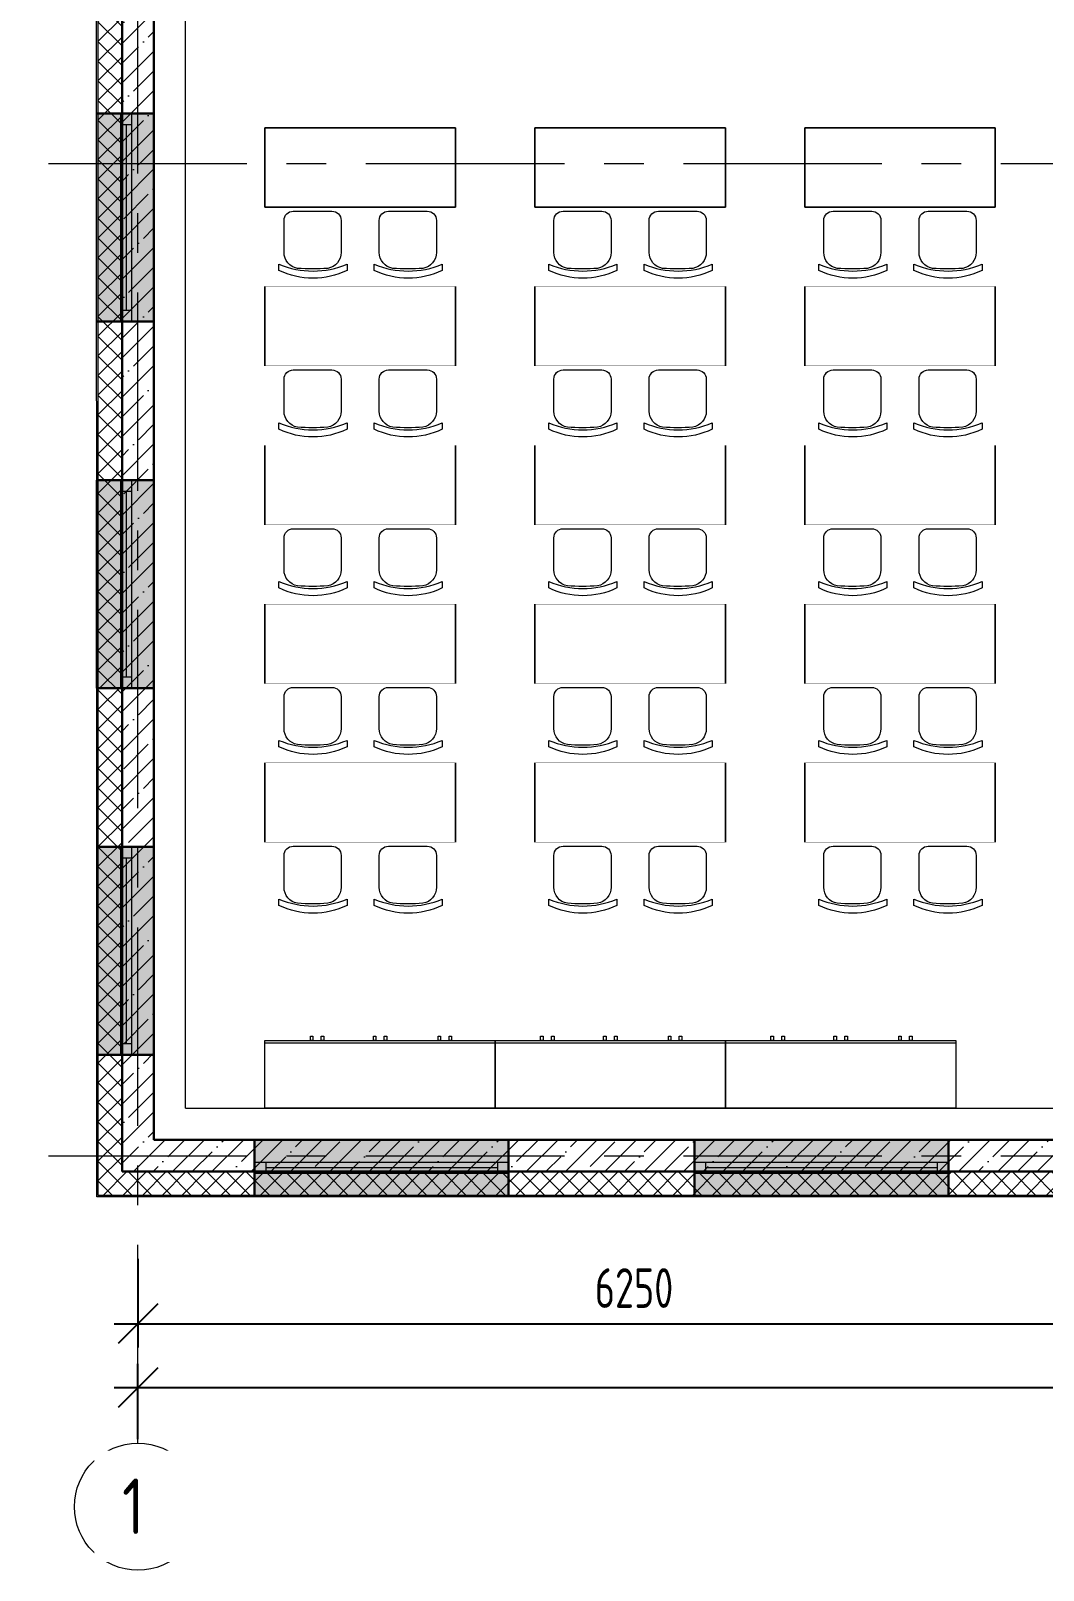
# Model space of a CAD drawing. Header units: millimetres. Extents: x -13407 to 93998, y -2611 to 109271.
# Drawn here: x -675 to 5702, y -2611 to 7087 of the extents above; entities that cross this region are included whole.
import ezdxf

# ---------------------------------------------------------------- set-up
doc = ezdxf.new("R2010")
doc.units = ezdxf.units.MM
doc.linetypes.add('CENTER', pattern=[2, 1.25, -0.25, 0.25, -0.25])
for name, color, linetype, lineweight in [('АР_Навесной фасад', 5, 'Continuous', 5), ('АР_Окна БЛОК', 250, 'Continuous', 13), ('АР_Оси', 193, 'Continuous', 9), ('АР_Оси размеры', 164, 'Continuous', 9), ('АР_Подоконники', 163, 'Continuous', 9), ('АР_Сущ Несущая стена', 202, 'Continuous', 30), ('АР_Утеплитель', 250, 'Continuous', 9), ('АР_Штриховка монолит', 250, 'Continuous', 9), ('ТХ_мебель передв', 250, 'Continuous', 13)]:
    doc.layers.add(name, color=color, linetype=linetype, lineweight=lineweight)
doc.styles.add('ГОСТ 2.304', font='isocpeur.ttf', dxfattribs={"width": 0.7})
doc.dimstyles.new('СПДС', dxfattribs={"dimscale": 100, "dimtxt": 2.5, "dimasz": 2.5, "dimexe": 1.5, "dimexo": 0, "dimgap": 1, "dimtad": 1, "dimdec": 0, "dimrnd": 1, "dimtxsty": 'ГОСТ 2.304', "dimblk": 'OBLIQUE', "dimcen": 2.5, "dimdle": 1.5, "dimadec": 0, "dimazin": 2, "dimtfac": 0.75, "dimtdec": 0, "dimtmove": 1, "dimatfit": 3, "dimfxl": 1, "dimtolj": 1, "dimarcsym": 1})

# ---------------------------------------------------------------- blocks, each defined once
blk = doc.blocks.new('*U156')
h = blk.add_hatch(color=253)
h.dxf.hatch_style = 1
h.paths.add_polyline_path([(-1600, -140), (0, -140), (0, 220), (-1600, 220)])
at = {"color": 253, "lineweight": 30}
for p, q in [((-1600, -140), (-1600, 220)), ((0, -140), (0, 220))]:
    blk.add_line(p, q, dxfattribs=at)
at = {"color": 253}
for p, q in [((0, 220), (-1600, 220)), ((-1600, 70), (0, 70)), ((-1600, 0), (0, 0)), ((-1530, 0), (-1530, 70)), ((-1530, 35), (-70, 35)), ((-70, 0), (-70, 70)), ((-1600, -140), (0, -140)), ((-1600, -140), (-1600, -140)), ((-1600, -140), (-1600, -140)), ((0, -140), (0, -140)), ((0, -140), (0, -140))]:
    blk.add_line(p, q, dxfattribs=at)
blk = doc.blocks.new('*U157')
h = blk.add_hatch(color=253)
h.dxf.hatch_style = 1
h.paths.add_polyline_path([(-1600, -140), (0, -140), (0, 220), (-1600, 220)])
at = {"color": 253, "lineweight": 30}
for p, q in [((-1600, -140), (-1600, 220)), ((0, -140), (0, 220))]:
    blk.add_line(p, q, dxfattribs=at)
at = {"color": 253}
for p, q in [((0, 220), (-1600, 220)), ((-1600, 70), (0, 70)), ((-1600, 0), (0, 0)), ((-1530, 0), (-1530, 70)), ((-1530, 35), (-70, 35)), ((-70, 0), (-70, 70)), ((-1600, -140), (0, -140)), ((-1600, -140), (-1600, -140)), ((-1600, -140), (-1600, -140)), ((0, -140), (0, -140)), ((0, -140), (0, -140))]:
    blk.add_line(p, q, dxfattribs=at)
blk = doc.blocks.new('*U129')
h = blk.add_hatch(color=253)
h.dxf.hatch_style = 1
h.paths.add_polyline_path([(-1310, 140), (0, 140), (0, -220), (-1310, -220)])
at = {"color": 253, "lineweight": 30}
for p, q in [((-1310, 140), (-1310, -220)), ((0, 140), (0, -220))]:
    blk.add_line(p, q, dxfattribs=at)
at = {"color": 253}
for p, q in [((-1310, 140), (0, 140)), ((-1310, 140), (-1310, 140)), ((-1310, 140), (-1310, 140)), ((0, 140), (0, 140)), ((0, 140), (0, 140)), ((-1310, 0), (0, 0)), ((-1310, -70), (0, -70)), ((-1240, 0), (-1240, -70)), ((-1240, -35), (-70, -35)), ((-70, 0), (-70, -70)), ((0, -220), (-1310, -220))]:
    blk.add_line(p, q, dxfattribs=at)
blk = doc.blocks.new('*U130')
h = blk.add_hatch(color=253)
h.dxf.hatch_style = 1
h.paths.add_polyline_path([(-1310, 140), (0, 140), (0, -220), (-1310, -220)])
at = {"color": 253, "lineweight": 30}
for p, q in [((-1310, 140), (-1310, -220)), ((0, 140), (0, -220))]:
    blk.add_line(p, q, dxfattribs=at)
at = {"color": 253}
for p, q in [((-1310, 140), (0, 140)), ((-1310, 140), (-1310, 140)), ((-1310, 140), (-1310, 140)), ((0, 140), (0, 140)), ((0, 140), (0, 140)), ((-1310, 0), (0, 0)), ((-1310, -70), (0, -70)), ((-1240, 0), (-1240, -70)), ((-1240, -35), (-70, -35)), ((-70, 0), (-70, -70)), ((0, -220), (-1310, -220))]:
    blk.add_line(p, q, dxfattribs=at)
blk = doc.blocks.new('*U103')
h = blk.add_hatch(color=253)
h.dxf.hatch_style = 1
h.paths.add_polyline_path([(-1310, 140), (0, 140), (0, -220), (-1310, -220)])
at = {"color": 253, "lineweight": 30}
for p, q in [((-1310, 140), (-1310, -220)), ((0, 140), (0, -220))]:
    blk.add_line(p, q, dxfattribs=at)
at = {"color": 253}
for p, q in [((-1310, 140), (0, 140)), ((-1310, 140), (-1310, 140)), ((-1310, 140), (-1310, 140)), ((0, 140), (0, 140)), ((0, 140), (0, 140)), ((-1310, 0), (0, 0)), ((-1310, -70), (0, -70)), ((-1240, 0), (-1240, -70)), ((-1240, -35), (-70, -35)), ((-70, 0), (-70, -70)), ((0, -220), (-1310, -220))]:
    blk.add_line(p, q, dxfattribs=at)
blk = doc.blocks.new('_Oblique')
at = {"color": 253, "linetype": 'ByBlock', "lineweight": -2}
blk.add_line((-0.5, -0.5), (0.5, 0.5), dxfattribs=at)
blk = doc.blocks.new('*D168')
at = {"layer": 'АР_Оси размеры', "color": 253, "lineweight": -2, "ltscale": 100, "transparency": 16777216}
for p, q in [((0, -648.7), (0, -1208.6)), ((6250, -648.7), (6250, -1208.6)), ((-150, -1058.6), (6400, -1058.6))]:
    blk.add_line(p, q, dxfattribs=at)
at = {"layer": 'АР_Оси размеры', "color": 253, "lineweight": -2, "ltscale": 100, "transparency": 16777216, "xscale": 250, "yscale": 250, "zscale": 250, "rotation": 180}
blk.add_blockref('_Oblique', (0, -1058.6), dxfattribs=at)
at = {"layer": 'АР_Оси размеры', "color": 253, "lineweight": -2, "ltscale": 100, "transparency": 16777216, "xscale": 250, "yscale": 250, "zscale": 250}
blk.add_blockref('_Oblique', (6250, -1058.6), dxfattribs=at)
at = {"layer": 'АР_Оси размеры', "color": 253, "ltscale": 100, "transparency": 16777216, "insert": (3125, -833.6), "char_height": 250, "attachment_point": 5, "style": 'ГОСТ 2.304'}
blk.add_mtext('\\A1;6250', dxfattribs=at)
blk = doc.blocks.new('*D199')
at = {"layer": 'АР_Оси размеры', "color": 253, "lineweight": -2, "ltscale": 100, "transparency": 16777216}
for p, q in [((0, -1786.3), (0, -1310.7)), ((68415, -1786.3), (68415, -1310.7)), ((-150, -1460.7), (68565, -1460.7))]:
    blk.add_line(p, q, dxfattribs=at)
at = {"layer": 'АР_Оси размеры', "color": 253, "lineweight": -2, "ltscale": 100, "transparency": 16777216, "xscale": 250, "yscale": 250, "zscale": 250, "rotation": 180}
blk.add_blockref('_Oblique', (0, -1460.7), dxfattribs=at)
at = {"layer": 'АР_Оси размеры', "color": 253, "lineweight": -2, "ltscale": 100, "transparency": 16777216, "xscale": 250, "yscale": 250, "zscale": 250}
blk.add_blockref('_Oblique', (68415, -1460.7), dxfattribs=at)
at = {"layer": 'АР_Оси размеры', "color": 253, "ltscale": 100, "transparency": 16777216, "insert": (34207.5, -1235.7), "char_height": 250, "attachment_point": 5, "style": 'ГОСТ 2.304'}
blk.add_mtext('\\A1;68415', dxfattribs=at)
blk = doc.blocks.new('тумба под доской')
at = {"color": 253}
for points in [[(-1450.6, -426.2), (0, -426.2), (0, 0), (-1450.6, 0)], [(-1164.7, -452.7), (-1148.9, -452.7), (-1148.9, -426.2), (-1164.7, -426.2)], [(-1095.9, -452.7), (-1080, -452.7), (-1080, -426.2), (-1095.9, -426.2)], [(-767.7, -452.7), (-751.8, -452.7), (-751.8, -426.2), (-767.7, -426.2)], [(-698.8, -452.7), (-683, -452.7), (-683, -426.2), (-698.8, -426.2)], [(-360, -452.7), (-344.1, -452.7), (-344.1, -426.2), (-360, -426.2)], [(-291.2, -452.7), (-275.3, -452.7), (-275.3, -426.2), (-291.2, -426.2)]]:
    blk.add_lwpolyline(points, close=True, dxfattribs=at)
blk.add_lwpolyline([(-1450.6, -410.3), (0, -410.3)], dxfattribs=at)
blk = doc.blocks.new('У018')
at = {"layer": 'ТХ_мебель передв', "color": 253, "ltscale": 100, "const_width": 2}
blk.add_lwpolyline([(94750.1, 82280.2), (95250.1, 82280.2), (95250.1, 81080.2), (94750.1, 81080.2)], close=True, dxfattribs=at)
blk = doc.blocks.new('Стул парты')
at = {"color": 253}
for points in [[(-95.3, -360, -0.36493), (-180, -259.4), (-180, -58.2, -0.414078), (-121.8, 0), (121.8, 0, -0.414078), (180, -58.2), (180, -259.4, -0.36493), (95.3, -360, -0.041656)], [(-211.8, -333.5, 0.203875), (217.1, -333.5), (217.1, -373.5, -0.227009), (-211.8, -373.5)]]:
    blk.add_lwpolyline(points, format="xyb", close=True, dxfattribs=at)

msp = doc.modelspace()

# ---------------------------------------------------------------- hatches: boundary and pattern name
at = {"layer": 'АР_Утеплитель', "ltscale": 100}
h = msp.add_hatch(dxfattribs=at)
h.set_pattern_fill('ANSI37', color=253, scale=700)
h.set_pattern_definition([(45, (-945096.63, 49153.53), (-61.871843, 61.871843), []), (135, (-945096.63, 49153.53), (-61.871843, -61.871843), [])])
h.paths.add_polyline_path([(-100, 9610), (6250, 9610), (6250, 27480), (11889.8, 27480), (11889.8, 27630), (6100, 27630), (6100, 9760), (-250, 9760), (-250, -250), (13150, -250), (13150, 6100), (21270, 6100), (21270, 11290), (29537.4, 11290), (29537.4, 11040), (29687.4, 11040), (29687.4, 11440), (21120, 11440), (21120, 6250), (13000, 6250), (13000, -100), (-100, -100)])
at = {"layer": 'АР_Штриховка монолит', "ltscale": 100}
h = msp.add_hatch(dxfattribs=at)
h.set_pattern_fill('ANSI35', color=253, scale=700)
h.set_pattern_definition([(45, (-944996.7, 49831.52), (-123.743687, 123.743687), []), (45, (-944872.95, 49831.52), (-123.743687, 123.743687), [218.75, -43.75, 0, -43.75])])
h.paths.add_polyline_path([(100, 9410), (-100, 9410), (-100, -100), (12053.2, -100), (12053.2, 100), (100, 100)])

# ---------------------------------------------------------------- linework, layer by layer
at = {"layer": 'АР_Навесной фасад', "color": 253, "ltscale": 100}
for points in [[(-260, -260), (-260.4, 9770)], [(-250, -250), (-250.4, 9760)], [(13160, -260), (-260, -260)], [(13150, -250), (-250, -250)]]:
    msp.add_lwpolyline(points, dxfattribs=at)
at = {"layer": 'АР_Оси', "color": 253, "linetype": 'CENTER', "ltscale": 1000}
for p, q in [((0, -1811.3), (0, 12666.9)), ((-12563.8, 6250), (71033.4, 6250)), ((-12563.8, 0), (71033.4, 0))]:
    msp.add_line(p, q, dxfattribs=at)
at = {"layer": 'АР_Оси', "color": 253, "ltscale": 0.5}
msp.add_circle((0, -2211.3), 400, dxfattribs=at)
at = {"layer": 'АР_Подоконники', "color": 253, "ltscale": 100}
for q in [(300, 9410), (6250, 300)]:
    msp.add_line((300, 300), q, dxfattribs=at)
at = {"layer": 'АР_Сущ Несущая стена', "color": 253, "ltscale": 100}
for p, q in [((-100, -100), (-100, 9610)), ((100, 100), (100, 9410)), ((100, 100), (12800, 100)), ((-100, -100), (13000, -100))]:
    msp.add_line(p, q, dxfattribs=at)
at = {"layer": 'ТХ_мебель передв', "color": 253}
for p, q in [((1400, 6475.1), (800, 6475.1)), ((800, 6475.1), (800, 5975.1)), ((800, 5975.1), (800, 6475.1)), ((800, 6475.1), (1400, 6475.1)), ((1400, 6475.1), (800, 6475.1)), ((800, 6475.1), (800, 5975.1)), ((800, 5975.1), (800, 6475.1)), ((800, 6475.1), (1400, 6475.1)), ((2000, 6475.1), (1400, 6475.1)), ((2000, 6475.1), (1400, 6475.1)), ((1400, 6475.1), (2000, 6475.1)), ((2000, 6475.1), (1400, 6475.1)), ((2000, 6475.1), (1400, 6475.1)), ((1400, 6475.1), (2000, 6475.1)), ((2000, 5975.1), (2000, 6475.1)), ((2000, 5975.1), (2000, 6475.1)), ((2000, 6475.1), (2000, 5975.1)), ((2000, 5975.1), (2000, 6475.1)), ((2000, 5975.1), (2000, 6475.1)), ((2000, 6475.1), (2000, 5975.1)), ((2500, 6475.1), (2500, 5975.1)), ((2500, 6475.1), (2500, 5975.1)), ((2500, 5975.1), (2500, 6475.1)), ((3100, 6475.1), (2500, 6475.1)), ((3100, 6475.1), (2500, 6475.1)), ((2500, 6475.1), (3100, 6475.1)), ((2500, 6475.1), (2500, 5975.1)), ((2500, 6475.1), (2500, 5975.1)), ((2500, 5975.1), (2500, 6475.1)), ((3700, 6475.1), (3100, 6475.1)), ((3700, 6475.1), (3100, 6475.1)), ((3100, 6475.1), (3700, 6475.1)), ((3700, 5975.1), (3700, 6475.1)), ((3700, 5975.1), (3700, 6475.1)), ((3700, 6475.1), (3700, 5975.1)), ((3700, 5975.1), (3700, 6475.1)), ((3700, 5975.1), (3700, 6475.1)), ((3700, 6475.1), (3700, 5975.1)), ((4800, 6475.1), (4200, 6475.1)), ((4200, 6475.1), (4200, 5975.1)), ((4800, 6475.1), (4200, 6475.1)), ((4200, 6475.1), (4200, 5975.1)), ((4200, 5975.1), (4200, 6475.1)), ((4200, 6475.1), (4800, 6475.1)), ((4800, 6475.1), (4200, 6475.1)), ((4200, 6475.1), (4200, 5975.1)), ((4800, 6475.1), (4200, 6475.1)), ((4200, 6475.1), (4200, 5975.1)), ((4200, 5975.1), (4200, 6475.1)), ((4200, 6475.1), (4800, 6475.1)), ((5400, 6475.1), (4800, 6475.1)), ((5400, 6475.1), (4800, 6475.1)), ((4800, 6475.1), (5400, 6475.1)), ((5400, 6475.1), (4800, 6475.1)), ((5400, 6475.1), (4800, 6475.1)), ((4800, 6475.1), (5400, 6475.1)), ((5400, 5975.1), (5400, 6475.1)), ((5400, 5975.1), (5400, 6475.1)), ((5400, 6475.1), (5400, 5975.1)), ((5400, 5975.1), (5400, 6475.1)), ((5400, 5975.1), (5400, 6475.1)), ((5400, 6475.1), (5400, 5975.1)), ((800, 5975.1), (1400, 5975.1)), ((1400, 5975.1), (800, 5975.1)), ((1400, 5975.1), (2000, 5975.1)), ((1400, 5975.1), (2000, 5975.1)), ((2000, 5975.1), (1400, 5975.1)), ((2500, 5975.1), (3100, 5975.1)), ((2500, 5975.1), (3100, 5975.1)), ((3100, 5975.1), (2500, 5975.1)), ((3100, 5975.1), (3700, 5975.1)), ((3100, 5975.1), (3700, 5975.1)), ((3700, 5975.1), (3100, 5975.1)), ((4200, 5975.1), (4800, 5975.1)), ((4200, 5975.1), (4800, 5975.1)), ((4800, 5975.1), (4200, 5975.1)), ((4800, 5975.1), (5400, 5975.1)), ((4800, 5975.1), (5400, 5975.1)), ((5400, 5975.1), (4800, 5975.1)), ((800, 5475.1), (800, 4975.1)), ((800, 5475.1), (800, 4975.1)), ((800, 4975.1), (800, 5475.1)), ((2000, 4975.1), (2000, 5475.1)), ((2000, 4975.1), (2000, 5475.1)), ((2000, 5475.1), (2000, 4975.1)), ((2500, 5475.1), (2500, 4975.1)), ((2500, 5475.1), (2500, 4975.1)), ((2500, 4975.1), (2500, 5475.1)), ((3700, 4975.1), (3700, 5475.1)), ((3700, 4975.1), (3700, 5475.1)), ((3700, 5475.1), (3700, 4975.1)), ((4200, 5475.1), (4200, 4975.1)), ((4200, 5475.1), (4200, 4975.1)), ((4200, 4975.1), (4200, 5475.1)), ((5400, 4975.1), (5400, 5475.1)), ((5400, 4975.1), (5400, 5475.1)), ((5400, 5475.1), (5400, 4975.1)), ((800, 4475.1), (800, 3975.1)), ((800, 4475.1), (800, 3975.1)), ((800, 3975.1), (800, 4475.1)), ((2000, 3975.1), (2000, 4475.1)), ((2000, 3975.1), (2000, 4475.1)), ((2000, 4475.1), (2000, 3975.1)), ((2500, 4475.1), (2500, 3975.1)), ((2500, 4475.1), (2500, 3975.1)), ((2500, 3975.1), (2500, 4475.1)), ((3700, 3975.1), (3700, 4475.1)), ((3700, 3975.1), (3700, 4475.1)), ((3700, 4475.1), (3700, 3975.1)), ((4200, 4475.1), (4200, 3975.1)), ((4200, 4475.1), (4200, 3975.1)), ((4200, 3975.1), (4200, 4475.1)), ((5400, 3975.1), (5400, 4475.1)), ((5400, 3975.1), (5400, 4475.1)), ((5400, 4475.1), (5400, 3975.1)), ((800, 3475.1), (800, 2975.1)), ((800, 3475.1), (800, 2975.1)), ((800, 2975.1), (800, 3475.1)), ((2000, 2975.1), (2000, 3475.1)), ((2000, 2975.1), (2000, 3475.1)), ((2000, 3475.1), (2000, 2975.1)), ((2500, 3475.1), (2500, 2975.1)), ((2500, 3475.1), (2500, 2975.1)), ((2500, 2975.1), (2500, 3475.1)), ((3700, 2975.1), (3700, 3475.1)), ((3700, 2975.1), (3700, 3475.1)), ((3700, 3475.1), (3700, 2975.1)), ((4200, 3475.1), (4200, 2975.1)), ((4200, 3475.1), (4200, 2975.1)), ((4200, 2975.1), (4200, 3475.1)), ((5400, 2975.1), (5400, 3475.1)), ((5400, 2975.1), (5400, 3475.1)), ((5400, 3475.1), (5400, 2975.1)), ((800, 2475.1), (800, 1975.1)), ((800, 2475.1), (800, 1975.1)), ((800, 1975.1), (800, 2475.1)), ((2000, 1975.1), (2000, 2475.1)), ((2000, 1975.1), (2000, 2475.1)), ((2000, 2475.1), (2000, 1975.1)), ((2500, 2475.1), (2500, 1975.1)), ((2500, 2475.1), (2500, 1975.1)), ((2500, 1975.1), (2500, 2475.1)), ((3700, 1975.1), (3700, 2475.1)), ((3700, 1975.1), (3700, 2475.1)), ((3700, 2475.1), (3700, 1975.1)), ((4200, 2475.1), (4200, 1975.1)), ((4200, 2475.1), (4200, 1975.1)), ((4200, 1975.1), (4200, 2475.1)), ((5400, 1975.1), (5400, 2475.1)), ((5400, 1975.1), (5400, 2475.1)), ((5400, 2475.1), (5400, 1975.1))]:
    msp.add_line(p, q, dxfattribs=at)

# ---------------------------------------------------------------- block references
at = {"layer": 'АР_Окна БЛОК', "color": 253, "rotation": 270}
for name, p in [('*U103', (-40.1, 5255)), ('*U130', (-40.1, 2945)), ('*U129', (-40, 635))]:
    msp.add_blockref(name, p, dxfattribs=at)
at = {"layer": 'АР_Окна БЛОК', "color": 253, "xscale": -1, "rotation": 180}
for name, p in [('*U156', (2335, -40)), ('*U157', (5105, -40))]:
    msp.add_blockref(name, p, dxfattribs=at)
at = {"layer": 'ТХ_мебель передв', "color": 253, "rotation": 90.0000000000084}
for p in [(83080.2, -88774.9), (84780.2, -88774.9), (86480.2, -88774.9), (83080.2, -89774.9), (84780.2, -89774.9), (86480.2, -89774.9), (83080.2, -90774.9), (84780.2, -90774.9), (86480.2, -90774.9), (83080.2, -91774.9), (84780.2, -91774.9), (86480.2, -91774.9), (83080.2, -92774.9), (84780.2, -92774.9), (86480.2, -92774.9)]:
    msp.add_blockref('У018', p, dxfattribs=at)
at = {"layer": 'ТХ_мебель передв', "color": 253}
for p in [(1100, 5950.1), (1700, 5950.1), (2800, 5950.1), (3400, 5950.1), (4500, 5950.1), (5100, 5950.1), (1100, 4950.1), (1700, 4950.1), (2800, 4950.1), (3400, 4950.1), (4500, 4950.1), (5100, 4950.1), (1100, 3950.1), (1700, 3950.1), (2800, 3950.1), (3400, 3950.1), (4500, 3950.1), (5100, 3950.1), (1100, 2950.1), (1700, 2950.1), (2800, 2950.1), (3400, 2950.1), (4500, 2950.1), (5100, 2950.1), (1100, 1950.1), (1700, 1950.1), (2800, 1950.1), (3400, 1950.1), (4500, 1950.1), (5100, 1950.1)]:
    msp.add_blockref('Стул парты', p, dxfattribs=at)
at = {"layer": 'ТХ_мебель передв', "color": 253, "xscale": -1, "rotation": 180}
for p in [(2250.6, 300), (3701.2, 300), (5151.8, 300)]:
    msp.add_blockref('тумба под доской', p, dxfattribs=at)

# ---------------------------------------------------------------- dimensions: what is measured, and where the dimension line sits
at = {"layer": 'АР_Оси размеры', "color": 253, "ltscale": 100}
for base, p1, p2, picture, middle in [((6250, -1058.6), (0, -648.7), (6250, -648.7), '*D168', (3125, -833.6)), ((68415, -1460.7), (0, -1786.3), (68415, -1786.3), '*D199', (34207.5, -1235.7))]:
    dim = msp.add_linear_dim(base=base, p1=p1, p2=p2, dimstyle='СПДС', override={"dimclrd": 253, "dimclre": 253, "dimclrt": 253}, dxfattribs=at)
    dim.commit()
    dim.dimension.update_dxf_attribs({"geometry": picture, "text_midpoint": middle})

# ---------------------------------------------------------------- next in the draw order: texts
at = {"layer": 'АР_Оси', "color": 253, "insert": (-99.8, -2033.5), "char_height": 350, "attachment_point": 1, "line_spacing_factor": 1.149209, "style": 'ГОСТ 2.304', "bg_fill": 2}
msp.add_mtext('{\\W0.8;1}', dxfattribs=at)

doc.saveas('drawing.dxf')
